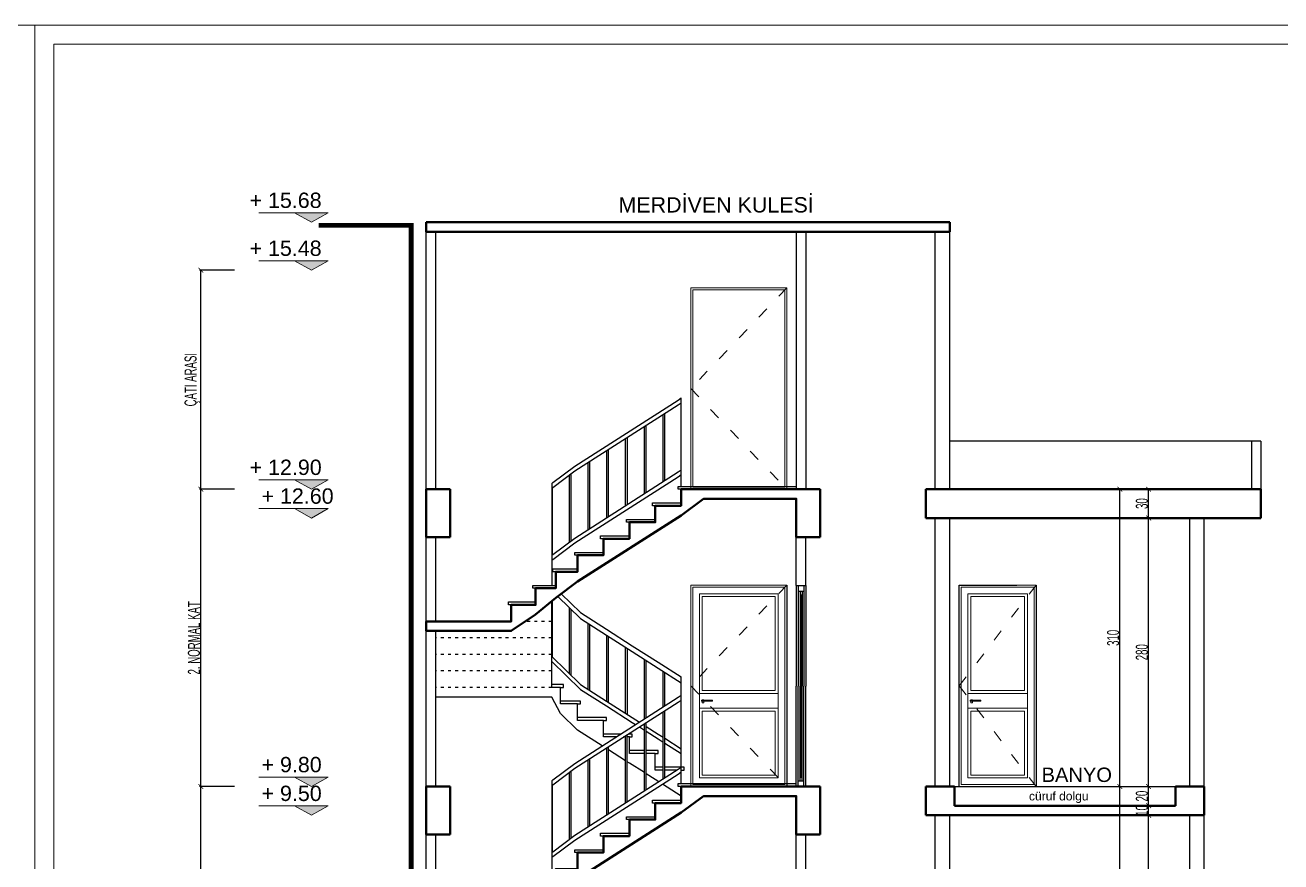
# Model space of a CAD drawing. Header units: millimetres. Extents: x 7519 to 33116, y -1769 to 3101.
# Drawn here: x 26104 to 27413, y 2228 to 3101 of the extents above; entities that cross this region are included whole.
import ezdxf

# ---------------------------------------------------------------- set-up
doc = ezdxf.new("R2010")
doc.units = ezdxf.units.MM
doc.linetypes.add('ACAD_ISO03W100', pattern=[30, 12, -18])
doc.linetypes.add('ACAD_ISO04W100', pattern=[30, 24, -3, 0, -3])
doc.layers.add('1', color=7, linetype='Continuous', true_color=0x4137a0)
for name, color, linetype, lineweight in [('iç ölçü x', 20, 'Continuous', 9), ('KAPI', 42, 'Continuous', 25), ('kesit duvar', 97, 'Continuous', 30), ('kesit ödşleme', 5, 'Continuous', 50), ('KOTLAR', 3, 'Continuous', 15)]:
    doc.layers.add(name, color=color, linetype=linetype, lineweight=lineweight)
doc.styles.get("Standard").update_dxf_attribs({"font": 'arial.ttf'})
doc.styles.add('UMUT İÇ ÖLÇÜ YAZISI', font='ARIALN.TTF', dxfattribs={"width": 0.7, "height": 12.5})
doc.dimstyles.new('UMUT İÇ ÖLÇÜ', dxfattribs={"dimtxt": 12.5, "dimasz": 5, "dimexe": 1.25, "dimexo": 0.625, "dimtad": 1, "dimtoh": 1, "dimdec": 0, "dimzin": 12, "dimtxsty": 'UMUT İÇ ÖLÇÜ YAZISI', "dimblk": 'ARCHTICK', "dimcen": 5, "dimclrd": 1, "dimclre": 2, "dimclrt": 3, "dimadec": 0, "dimazin": 0, "dimtfac": 1, "dimtdec": 0, "dimtix": 1, "dimtmove": 0, "dimatfit": 3, "dimldrblk": 'ARCHTICK', "dimfxl": 35, "dimfxlon": 1, "dimtfillclr": 256, "dimarcsym": 0})
pattern_1 = [(90, (12943.674, 7098.94), (-19.5, 4e-15), []), (90, (12945.442, 7100.707), (-19.5, 4e-15), [])]

# ---------------------------------------------------------------- blocks, each defined once
blk = doc.blocks.new('A$C255917EC')
at = {"layer": 'iç ölçü x'}
h = blk.add_hatch(color=256, dxfattribs=at)
h.dxf.hatch_style = 1
h.paths.add_polyline_path([(0, 0), (43.7, 24.5), (-43.7, 24.5)])
for p, q in [((0, 0), (-43.7, 24.5)), ((-43.7, 24.5), (137.2, 24.5)), ((0, 0), (43.7, 24.5))]:
    blk.add_line(p, q, dxfattribs=at)
blk = doc.blocks.new('_ArchTick')
at = {"color": 0, "linetype": 'ByBlock', "const_width": 0.15}
blk.add_lwpolyline([(-0.5, -0.5), (0.5, 0.5)], dxfattribs=at)
blk = doc.blocks.new('*D339')
at = {"layer": 'Defpoints', "color": 0, "transparency": 16777216}
for p in [(26287.2, 2306.8), (26402.5, 2306.8), (26402.5, 1996.8)]:
    blk.add_point(p, dxfattribs=at)
at = {"layer": 'iç ölçü x', "color": 2, "lineweight": -2, "transparency": 16777216}
for p, q in [((26322.2, 2306.8), (26285.9, 2306.8)), ((26322.2, 1996.8), (26285.9, 1996.8))]:
    blk.add_line(p, q, dxfattribs=at)
at = {"layer": 'iç ölçü x', "color": 1, "lineweight": -2, "transparency": 16777216}
blk.add_line((26287.2, 1996.8), (26287.2, 2306.8), dxfattribs=at)
at = {"layer": 'iç ölçü x', "color": 1, "lineweight": -2, "transparency": 16777216, "xscale": 5, "yscale": 5, "zscale": 5}
for p, rotation in [((26287.2, 2306.8), 90), ((26287.2, 1996.8), 270)]:
    blk.add_blockref('_ArchTick', p, dxfattribs=dict(at, rotation=rotation))
at = {"layer": 'iç ölçü x', "color": 3, "transparency": 16777216, "insert": (26280.1, 2151.8), "char_height": 12.5, "attachment_point": 5, "rotation": 90, "style": 'UMUT İÇ ÖLÇÜ YAZISI'}
blk.add_mtext('1. NORMAL KAT', dxfattribs=at)
blk = doc.blocks.new('*D340')
at = {"layer": 'Defpoints', "color": 0, "transparency": 16777216}
for p in [(26287.2, 2616.8), (26402.5, 2616.8), (26402.5, 2306.8)]:
    blk.add_point(p, dxfattribs=at)
at = {"layer": 'iç ölçü x', "color": 2, "lineweight": -2, "transparency": 16777216}
for p, q in [((26322.2, 2616.8), (26285.9, 2616.8)), ((26322.2, 2306.8), (26285.9, 2306.8))]:
    blk.add_line(p, q, dxfattribs=at)
at = {"layer": 'iç ölçü x', "color": 1, "lineweight": -2, "transparency": 16777216}
blk.add_line((26287.2, 2306.8), (26287.2, 2616.8), dxfattribs=at)
at = {"layer": 'iç ölçü x', "color": 1, "lineweight": -2, "transparency": 16777216, "xscale": 5, "yscale": 5, "zscale": 5}
for p, rotation in [((26287.2, 2616.8), 90), ((26287.2, 2306.8), 270)]:
    blk.add_blockref('_ArchTick', p, dxfattribs=dict(at, rotation=rotation))
at = {"layer": 'iç ölçü x', "color": 3, "transparency": 16777216, "insert": (26280.1, 2461.8), "char_height": 12.5, "attachment_point": 5, "rotation": 90, "style": 'UMUT İÇ ÖLÇÜ YAZISI'}
blk.add_mtext('2. NORMAL KAT', dxfattribs=at)
blk = doc.blocks.new('*D341')
at = {"layer": 'Defpoints', "color": 0, "transparency": 16777216}
for p in [(26287.2, 2845.2), (26402.5, 2845.2), (26402.5, 2616.8)]:
    blk.add_point(p, dxfattribs=at)
at = {"layer": 'iç ölçü x', "color": 2, "lineweight": -2, "transparency": 16777216}
for p, q in [((26322.2, 2845.2), (26285.9, 2845.2)), ((26322.2, 2616.8), (26285.9, 2616.8))]:
    blk.add_line(p, q, dxfattribs=at)
at = {"layer": 'iç ölçü x', "color": 1, "lineweight": -2, "transparency": 16777216}
blk.add_line((26287.2, 2616.8), (26287.2, 2845.2), dxfattribs=at)
at = {"layer": 'iç ölçü x', "color": 1, "lineweight": -2, "transparency": 16777216, "xscale": 5, "yscale": 5, "zscale": 5}
for p, rotation in [((26287.2, 2845.2), 90), ((26287.2, 2616.8), 270)]:
    blk.add_blockref('_ArchTick', p, dxfattribs=dict(at, rotation=rotation))
at = {"layer": 'iç ölçü x', "color": 3, "transparency": 16777216, "insert": (26278.4, 2731), "char_height": 12.5, "attachment_point": 5, "rotation": 90, "style": 'UMUT İÇ ÖLÇÜ YAZISI'}
blk.add_mtext('ÇATI ARASI ', dxfattribs=at)
blk = doc.blocks.new('*D491')
at = {"layer": 'Defpoints', "color": 0, "transparency": 16777216}
for p in [(27275.5, 2276.8), (27275.5, 2276.8), (27275.5, 1996.8)]:
    blk.add_point(p, dxfattribs=at)
at = {"layer": 'iç ölçü x', "color": 2, "lineweight": -2, "transparency": 16777216}
for p, q in [((27275.5, 2276.8), (27274.2, 2276.8)), ((27275.5, 1996.8), (27274.2, 1996.8))]:
    blk.add_line(p, q, dxfattribs=at)
at = {"layer": 'iç ölçü x', "color": 1, "lineweight": -2, "transparency": 16777216}
blk.add_line((27275.5, 1996.8), (27275.5, 2276.8), dxfattribs=at)
at = {"layer": 'iç ölçü x', "color": 1, "lineweight": -2, "transparency": 16777216, "xscale": 5, "yscale": 5, "zscale": 5}
for p, rotation in [((27275.5, 2276.8), 90), ((27275.5, 1996.8), 270)]:
    blk.add_blockref('_ArchTick', p, dxfattribs=dict(at, rotation=rotation))
at = {"layer": 'iç ölçü x', "color": 3, "transparency": 16777216, "insert": (27268.5, 2136.8), "char_height": 12.5, "attachment_point": 5, "rotation": 90, "style": 'UMUT İÇ ÖLÇÜ YAZISI'}
blk.add_mtext('280', dxfattribs=at)
blk = doc.blocks.new('*D492')
at = {"layer": 'Defpoints', "color": 0, "transparency": 16777216}
for p in [(27275.5, 2286.8), (27275.5, 2286.8), (27275.5, 2276.8)]:
    blk.add_point(p, dxfattribs=at)
at = {"layer": 'iç ölçü x', "color": 2, "lineweight": -2, "transparency": 16777216}
for p, q in [((27275.5, 2286.8), (27274.2, 2286.8)), ((27275.5, 2276.8), (27274.2, 2276.8))]:
    blk.add_line(p, q, dxfattribs=at)
at = {"layer": 'iç ölçü x', "color": 1, "lineweight": -2, "transparency": 16777216}
blk.add_line((27275.5, 2276.8), (27275.5, 2286.8), dxfattribs=at)
at = {"layer": 'iç ölçü x', "color": 3, "transparency": 16777216, "insert": (27268.5, 2281.8), "char_height": 12.5, "attachment_point": 5, "rotation": 90, "style": 'UMUT İÇ ÖLÇÜ YAZISI'}
blk.add_mtext('10', dxfattribs=at)
blk = doc.blocks.new('*D493')
at = {"layer": 'Defpoints', "color": 0, "transparency": 16777216}
for p in [(27275.5, 2586.8), (27275.5, 2586.8), (27275.5, 2306.8)]:
    blk.add_point(p, dxfattribs=at)
at = {"layer": 'iç ölçü x', "color": 2, "lineweight": -2, "transparency": 16777216}
for p, q in [((27275.5, 2586.8), (27274.2, 2586.8)), ((27275.5, 2306.8), (27274.2, 2306.8))]:
    blk.add_line(p, q, dxfattribs=at)
at = {"layer": 'iç ölçü x', "color": 1, "lineweight": -2, "transparency": 16777216}
blk.add_line((27275.5, 2306.8), (27275.5, 2586.8), dxfattribs=at)
at = {"layer": 'iç ölçü x', "color": 1, "lineweight": -2, "transparency": 16777216, "xscale": 5, "yscale": 5, "zscale": 5}
for p, rotation in [((27275.5, 2586.8), 90), ((27275.5, 2306.8), 270)]:
    blk.add_blockref('_ArchTick', p, dxfattribs=dict(at, rotation=rotation))
at = {"layer": 'iç ölçü x', "color": 3, "transparency": 16777216, "insert": (27268.5, 2446.8), "char_height": 12.5, "attachment_point": 5, "rotation": 90, "style": 'UMUT İÇ ÖLÇÜ YAZISI'}
blk.add_mtext('280', dxfattribs=at)
blk = doc.blocks.new('*D494')
at = {"layer": 'Defpoints', "color": 0, "transparency": 16777216}
for p in [(27275.5, 2616.8), (27275.5, 2616.8), (27275.5, 2586.8)]:
    blk.add_point(p, dxfattribs=at)
at = {"layer": 'iç ölçü x', "color": 2, "lineweight": -2, "transparency": 16777216}
for p, q in [((27275.5, 2616.8), (27274.2, 2616.8)), ((27275.5, 2586.8), (27274.2, 2586.8))]:
    blk.add_line(p, q, dxfattribs=at)
at = {"layer": 'iç ölçü x', "color": 1, "lineweight": -2, "transparency": 16777216}
blk.add_line((27275.5, 2586.8), (27275.5, 2616.8), dxfattribs=at)
at = {"layer": 'iç ölçü x', "color": 1, "lineweight": -2, "transparency": 16777216, "xscale": 5, "yscale": 5, "zscale": 5}
for p, rotation in [((27275.5, 2616.8), 90), ((27275.5, 2586.8), 270)]:
    blk.add_blockref('_ArchTick', p, dxfattribs=dict(at, rotation=rotation))
at = {"layer": 'iç ölçü x', "color": 3, "transparency": 16777216, "insert": (27268.5, 2601.8), "char_height": 12.5, "attachment_point": 5, "rotation": 90, "style": 'UMUT İÇ ÖLÇÜ YAZISI'}
blk.add_mtext('30', dxfattribs=at)
blk = doc.blocks.new('*D496')
at = {"layer": 'Defpoints', "color": 0, "transparency": 16777216}
for p in [(27245.5, 2306.8), (27245.5, 2306.8), (27245.5, 1996.8)]:
    blk.add_point(p, dxfattribs=at)
at = {"layer": 'iç ölçü x', "color": 2, "lineweight": -2, "transparency": 16777216}
for p, q in [((27245.5, 2306.8), (27244.2, 2306.8)), ((27245.5, 1996.8), (27244.2, 1996.8))]:
    blk.add_line(p, q, dxfattribs=at)
at = {"layer": 'iç ölçü x', "color": 1, "lineweight": -2, "transparency": 16777216}
blk.add_line((27245.5, 1996.8), (27245.5, 2306.8), dxfattribs=at)
at = {"layer": 'iç ölçü x', "color": 1, "lineweight": -2, "transparency": 16777216, "xscale": 5, "yscale": 5, "zscale": 5}
for p, rotation in [((27245.5, 2306.8), 90), ((27245.5, 1996.8), 270)]:
    blk.add_blockref('_ArchTick', p, dxfattribs=dict(at, rotation=rotation))
at = {"layer": 'iç ölçü x', "color": 3, "transparency": 16777216, "insert": (27238.5, 2151.8), "char_height": 12.5, "attachment_point": 5, "rotation": 90, "style": 'UMUT İÇ ÖLÇÜ YAZISI'}
blk.add_mtext('310', dxfattribs=at)
blk = doc.blocks.new('*D497')
at = {"layer": 'Defpoints', "color": 0, "transparency": 16777216}
for p in [(27245.5, 2616.8), (27245.5, 2616.8), (27245.5, 2306.8)]:
    blk.add_point(p, dxfattribs=at)
at = {"layer": 'iç ölçü x', "color": 2, "lineweight": -2, "transparency": 16777216}
for p, q in [((27245.5, 2616.8), (27244.2, 2616.8)), ((27245.5, 2306.8), (27244.2, 2306.8))]:
    blk.add_line(p, q, dxfattribs=at)
at = {"layer": 'iç ölçü x', "color": 1, "lineweight": -2, "transparency": 16777216}
blk.add_line((27245.5, 2306.8), (27245.5, 2616.8), dxfattribs=at)
at = {"layer": 'iç ölçü x', "color": 1, "lineweight": -2, "transparency": 16777216, "xscale": 5, "yscale": 5, "zscale": 5}
for p, rotation in [((27245.5, 2616.8), 90), ((27245.5, 2306.8), 270)]:
    blk.add_blockref('_ArchTick', p, dxfattribs=dict(at, rotation=rotation))
at = {"layer": 'iç ölçü x', "color": 3, "transparency": 16777216, "insert": (27238.5, 2461.8), "char_height": 12.5, "attachment_point": 5, "rotation": 90, "style": 'UMUT İÇ ÖLÇÜ YAZISI'}
blk.add_mtext('310', dxfattribs=at)
blk = doc.blocks.new('*D500')
at = {"layer": 'Defpoints', "color": 0, "transparency": 16777216}
for p in [(27275.5, 2306.8), (27275.5, 2306.8), (27275.5, 2286.8)]:
    blk.add_point(p, dxfattribs=at)
at = {"layer": 'iç ölçü x', "color": 2, "lineweight": -2, "transparency": 16777216}
for p, q in [((27275.5, 2306.8), (27274.2, 2306.8)), ((27275.5, 2286.8), (27274.2, 2286.8))]:
    blk.add_line(p, q, dxfattribs=at)
at = {"layer": 'iç ölçü x', "color": 1, "lineweight": -2, "transparency": 16777216}
blk.add_line((27275.5, 2286.8), (27275.5, 2306.8), dxfattribs=at)
at = {"layer": 'iç ölçü x', "color": 1, "lineweight": -2, "transparency": 16777216, "xscale": 5, "yscale": 5, "zscale": 5}
for p, rotation in [((27275.5, 2306.8), 90), ((27275.5, 2286.8), 270)]:
    blk.add_blockref('_ArchTick', p, dxfattribs=dict(at, rotation=rotation))
at = {"layer": 'iç ölçü x', "color": 3, "transparency": 16777216, "insert": (27268.5, 2296.8), "char_height": 12.5, "attachment_point": 5, "rotation": 90, "style": 'UMUT İÇ ÖLÇÜ YAZISI'}
blk.add_mtext('20', dxfattribs=at)

msp = doc.modelspace()

# ---------------------------------------------------------------- hatches: boundary and pattern name
at = {"layer": '1', "lineweight": 30}
h = msp.add_hatch(dxfattribs=at)
h.set_pattern_fill('JIS_LC_8A', color=256, scale=2.5, angle=45)
h.set_pattern_definition(pattern_1)
h.paths.add_polyline_path([(26677.07, 2635.878), (26654.239, 2618.656), (26653.07, 2617.692), (26653.07, 2547.692), (26654.239, 2548.656), (26677.07, 2565.878), (26785.07, 2634.767), (26788.07, 2636.974), (26788.07, 2706.974), (26785.07, 2704.767)])
at = {"layer": '1'}
h = msp.add_hatch(dxfattribs=at)
h.set_pattern_fill('JIS_LC_8A', color=256, scale=2.5, angle=45)
h.set_pattern_definition(pattern_1)
h.paths.add_polyline_path([(26737.07, 2447.537), (26710.07, 2464.759), (26683.07, 2481.982), (26659.372, 2505.043), (26657.239, 2503.434), (26653.07, 2499.995), (26653.07, 2442.294), (26683.07, 2413.1), (26710.07, 2395.878), (26737.07, 2378.656), (26744.522, 2373.903), (26785.07, 2399.767), (26788.07, 2401.974), (26788.07, 2415.006), (26764.07, 2430.315)])

# ---------------------------------------------------------------- linework, layer by layer
at = {"layer": '1', "lineweight": 30}
for p, q in [((26788.07, 2619.767), (26788.07, 2711.974)), ((26653.07, 2622.692), (26653.07, 2516.434)), ((26788.07, 2309.767), (26788.07, 2401.974)), ((26769.174, 2314.628), (26769.174, 2384.628)), ((26770.942, 2315.755), (26770.942, 2385.755)), ((26749.674, 2302.189), (26749.674, 2372.189)), ((26751.442, 2303.317), (26751.442, 2373.317)), ((26730.174, 2289.751), (26730.174, 2359.751)), ((26731.942, 2290.879), (26731.942, 2360.879)), ((26710.674, 2277.313), (26710.674, 2347.313)), ((26712.442, 2278.44), (26712.442, 2348.44)), ((26691.174, 2264.875), (26691.174, 2334.875)), ((26692.942, 2266.002), (26692.942, 2336.002)), ((26671.674, 2251.808), (26671.674, 2321.808)), ((26673.442, 2253.141), (26673.442, 2323.141)), ((26653.07, 2312.692), (26653.07, 2206.434)), ((26653.942, 2238.411), (26653.942, 2308.411))]:
    msp.add_line(p, q, dxfattribs=at)
at = {"layer": '1'}
for p, q in [((26785.07, 2616.767), (26785.07, 2619.767)), ((26785.07, 2619.767), (26908.099, 2619.767)), ((26788.07, 2616.767), (26785.07, 2616.767)), ((26758.07, 2599.545), (26758.07, 2602.545)), ((26758.07, 2602.545), (26788.07, 2602.545)), ((26761.07, 2599.545), (26758.07, 2599.545)), ((26731.07, 2582.323), (26731.07, 2585.323)), ((26731.07, 2585.323), (26761.07, 2585.323)), ((26734.07, 2582.323), (26731.07, 2582.323)), ((26704.07, 2565.1), (26704.07, 2568.1)), ((26704.07, 2568.1), (26734.07, 2568.1)), ((26707.07, 2565.1), (26704.07, 2565.1)), ((26677.07, 2547.878), (26677.07, 2550.878)), ((26677.07, 2550.878), (26707.07, 2550.878)), ((26680.07, 2547.878), (26677.07, 2547.878)), ((26654.239, 2530.656), (26654.239, 2533.656)), ((26654.239, 2533.656), (26680.07, 2533.656)), ((26657.239, 2530.656), (26654.239, 2530.656)), ((26633.364, 2513.434), (26633.364, 2516.434)), ((26633.364, 2516.434), (26657.239, 2516.434)), ((26636.364, 2513.434), (26633.364, 2513.434)), ((26607.878, 2496.212), (26607.878, 2499.212)), ((26607.878, 2499.212), (26636.364, 2499.212)), ((26610.878, 2496.212), (26607.878, 2496.212)), ((26665.372, 2413.1), (26653.07, 2413.1)), ((26662.372, 2410.1), (26665.372, 2410.1)), ((26665.372, 2410.1), (26665.372, 2413.1)), ((26788.07, 2401.974), (26788.07, 2421.11)), ((26683.07, 2395.878), (26662.372, 2395.878)), ((26680.07, 2392.878), (26683.07, 2392.878)), ((26683.07, 2392.878), (26683.07, 2395.878)), ((26710.07, 2378.656), (26680.07, 2378.656)), ((26707.07, 2375.656), (26710.07, 2375.656)), ((26710.07, 2375.656), (26710.07, 2378.656)), ((26724.974, 2361.434), (26707.07, 2361.434)), ((26737.07, 2361.434), (26732.812, 2361.434)), ((26734.07, 2358.434), (26737.07, 2358.434)), ((26737.07, 2358.434), (26737.07, 2361.434)), ((26749.674, 2344.212), (26734.07, 2344.212)), ((26764.07, 2344.212), (26751.442, 2344.212)), ((26764.07, 2341.212), (26764.07, 2344.212)), ((26761.07, 2341.212), (26764.07, 2341.212)), ((26769.174, 2326.989), (26761.07, 2326.989)), ((26791.07, 2326.989), (26770.942, 2326.989)), ((26788.07, 2323.989), (26791.07, 2323.989)), ((26791.07, 2323.989), (26791.07, 2326.989)), ((26785.07, 2306.767), (26785.07, 2309.767)), ((26785.07, 2309.767), (26908.099, 2309.767)), ((26788.07, 2306.767), (26785.07, 2306.767)), ((27073.074, 2306.767), (27303.436, 2306.767)), ((26758.07, 2289.545), (26758.07, 2292.545)), ((26758.07, 2292.545), (26788.07, 2292.545)), ((26761.07, 2289.545), (26758.07, 2289.545)), ((26731.07, 2272.323), (26731.07, 2275.323)), ((26731.07, 2275.323), (26761.07, 2275.323)), ((26734.07, 2272.323), (26731.07, 2272.323)), ((26704.07, 2255.1), (26704.07, 2258.1)), ((26704.07, 2258.1), (26734.07, 2258.1)), ((26707.07, 2255.1), (26704.07, 2255.1)), ((26677.07, 2237.878), (26677.07, 2240.878)), ((26677.07, 2240.878), (26707.07, 2240.878)), ((26680.07, 2237.878), (26677.07, 2237.878))]:
    msp.add_line(p, q, dxfattribs=at)
at = {"layer": '1', "linetype": 'ACAD_ISO03W100', "ltscale": 0.25}
for p, q in [((26653.07, 2478.989), (26625.677, 2478.989)), ((26653.07, 2461.767), (26532.304, 2461.767)), ((26653.07, 2444.545), (26532.304, 2444.545)), ((26653.07, 2427.323), (26532.304, 2427.323)), ((26653.07, 2410.1), (26532.304, 2410.1))]:
    msp.add_line(p, q, dxfattribs=at)
at = {"layer": '1', "lineweight": 30}
for points in [[(26653.07, 2622.692), (26654.239, 2623.656), (26677.07, 2640.878), (26785.07, 2709.767), (26788.07, 2711.974)], [(26653.07, 2617.692), (26654.239, 2618.656), (26677.07, 2635.878), (26785.07, 2704.767), (26788.07, 2706.974)], [(26653.07, 2547.692), (26654.239, 2548.656), (26677.07, 2565.878), (26785.07, 2634.767), (26788.07, 2636.974)], [(26653.07, 2542.692), (26654.239, 2543.656), (26677.07, 2560.878), (26785.07, 2629.767), (26788.07, 2631.974)], [(26653.07, 2312.692), (26654.239, 2313.656), (26677.07, 2330.878), (26785.07, 2399.767), (26788.07, 2401.974)], [(26653.07, 2307.692), (26654.239, 2308.656), (26677.07, 2325.878), (26785.07, 2394.767), (26788.07, 2396.974)], [(26653.07, 2237.692), (26654.239, 2238.656), (26677.07, 2255.878), (26785.07, 2324.767), (26788.07, 2326.974)], [(26653.07, 2232.692), (26654.239, 2233.656), (26677.07, 2250.878), (26785.07, 2319.767), (26788.07, 2321.974)]]:
    msp.add_lwpolyline(points, dxfattribs=at)
at = {"layer": '1'}
for points in [[(26659.372, 2505.043), (26683.07, 2481.982), (26710.07, 2464.759), (26737.07, 2447.537), (26764.07, 2430.315), (26788.07, 2415.006)], [(26662.905, 2507.708), (26683.07, 2488.085), (26710.07, 2470.863), (26737.07, 2453.641), (26764.07, 2436.418), (26788.07, 2421.11)], [(26720.27, 2358.434), (26707.07, 2358.434), (26707.07, 2375.656), (26680.07, 2375.656), (26680.07, 2392.878), (26662.372, 2392.878), (26662.372, 2410.1), (26653.07, 2410.1), (26653.07, 2499.995)], [(26653.07, 2442.294), (26683.07, 2413.1), (26710.07, 2395.878), (26737.07, 2378.656), (26744.522, 2373.903)], [(26653.07, 2437.279), (26683.07, 2408.085), (26710.07, 2390.863), (26737.07, 2373.641), (26740.591, 2371.395)], [(26705.832, 2349.224), (26680.07, 2365.656), (26662.372, 2382.878), (26653.07, 2400.1), (26532.304, 2400.1)], [(26748.441, 2371.403), (26749.674, 2370.617)], [(26730.174, 2358.434), (26728.109, 2358.434)], [(26749.674, 2341.212), (26734.07, 2341.212), (26734.07, 2358.434), (26731.942, 2358.434)], [(26744.51, 2368.895), (26749.674, 2365.601)], [(26751.442, 2369.489), (26764.07, 2361.434), (26769.174, 2358.178)], [(26751.442, 2364.474), (26764.07, 2356.418), (26769.174, 2353.163)], [(26770.942, 2357.051), (26788.07, 2346.125)], [(26710.674, 2346.135), (26709.751, 2346.724)], [(26730.174, 2333.697), (26712.442, 2345.007)], [(26770.942, 2352.035), (26788.07, 2341.11)], [(26749.674, 2321.259), (26734.07, 2331.212), (26731.942, 2332.569)], [(26769.174, 2323.989), (26761.07, 2323.989), (26761.07, 2341.212), (26751.442, 2341.212)], [(26764.622, 2311.724), (26761.07, 2313.989), (26751.442, 2320.131)], [(26783.851, 2323.989), (26770.942, 2323.989)], [(26788.07, 2309.767), (26788.07, 2323.989)], [(26788.07, 2296.767), (26768.541, 2309.224)]]:
    msp.add_lwpolyline(points, dxfattribs=at)
at = {"layer": 'iç ölçü x'}
for points in [[(24040.612, 684.072), (26114.007, 684.072), (26114.007, 3100.74), (24040.612, 3100.74)], [(26114.007, 684.072), (28187.402, 684.072), (28187.402, 3100.74), (26114.007, 3100.74)], [(26134.007, 704.072), (28167.402, 704.072), (28167.402, 3080.74), (26134.007, 3080.74)]]:
    msp.add_lwpolyline(points, close=True, dxfattribs=at)
at = {"layer": 'iç ölçü x', "linetype": 'ACAD_ISO04W100', "const_width": 5}
msp.add_lwpolyline([(26410.264, 2891.961), (26506.518, 2891.961), (26506.518, 889.767), (26886.069, 889.767), (26886.069, 774.767), (27085.074, 774.767), (27085.074, 889.767), (27831.112, 889.767), (27831.112, 1283.767), (27240.436, 1283.767), (27240.436, 1326.767)], dxfattribs=at)
at = {"layer": 'KAPI'}
for p, q in [((26898.116, 2516.767), (26898.116, 2306.767)), ((26908.099, 2516.379), (26908.099, 2411.573)), ((26910.084, 2516.379), (26910.084, 2411.573)), ((26916.084, 2516.379), (26916.084, 2411.573)), ((26918.069, 2516.379), (26918.069, 2411.573)), ((27078.111, 2306.767), (27078.111, 2516.767)), ((27078.111, 2516.767), (27138.107, 2516.767)), ((27158.111, 2516.767), (27158.111, 2306.767)), ((26910.084, 2510.498), (26916.084, 2510.498)), ((26912.084, 2510.498), (26912.084, 2411.573)), ((26912.084, 2506.781), (26914.084, 2506.781)), ((26913.084, 2506.781), (26913.084, 2411.573)), ((26914.084, 2510.498), (26914.084, 2411.573)), ((26908.099, 2306.767), (26908.099, 2411.573)), ((26910.084, 2306.767), (26910.084, 2411.573)), ((26912.084, 2312.648), (26912.084, 2411.573)), ((26913.084, 2316.365), (26913.084, 2411.573)), ((26914.084, 2312.648), (26914.084, 2411.573)), ((26916.084, 2306.767), (26916.084, 2411.573)), ((26918.069, 2306.767), (26918.069, 2411.573)), ((26910.084, 2312.648), (26916.084, 2312.648)), ((26912.084, 2316.365), (26914.084, 2316.365))]:
    msp.add_line(p, q, dxfattribs=at)
at = {"layer": 'KAPI', "linetype": 'ByBlock', "lineweight": 5}
for points in [[(26798.111, 2826.767), (26898.116, 2826.767), (26898.116, 2616.767), (26798.111, 2616.767)], [(26800.111, 2824.767), (26896.116, 2824.767), (26896.116, 2618.767), (26800.111, 2618.767)], [(26798.111, 2516.767), (26898.116, 2516.767), (26898.116, 2306.767), (26798.111, 2306.767)], [(26800.111, 2514.767), (26896.116, 2514.767), (26896.116, 2308.767), (26800.111, 2308.767)], [(27078.111, 2516.767), (27158.111, 2516.767), (27158.111, 2306.767), (27078.111, 2306.767)], [(27080.111, 2514.767), (27156.111, 2514.767), (27156.111, 2308.767), (27080.111, 2308.767)], [(26807.111, 2507.767), (26889.116, 2507.767), (26889.116, 2315.767), (26807.111, 2315.767)], [(26807.111, 2507.767), (26889.116, 2507.767), (26889.116, 2403.917), (26807.111, 2403.917)], [(26810.111, 2504.767), (26886.116, 2504.767), (26886.116, 2406.917), (26810.111, 2406.917)], [(27087.111, 2507.767), (27149.111, 2507.767), (27149.111, 2315.767), (27087.111, 2315.767)], [(27087.111, 2507.767), (27149.111, 2507.767), (27149.111, 2403.917), (27087.111, 2403.917)], [(27090.111, 2504.767), (27146.111, 2504.767), (27146.111, 2406.917), (27090.111, 2406.917)], [(26889.116, 2403.917), (26807.111, 2403.917), (26807.111, 2388.379), (26889.116, 2388.379)], [(26809.26, 2396.83), (26820.664, 2396.83), (26820.664, 2395.644), (26809.26, 2395.644)], [(27149.111, 2403.917), (27087.111, 2403.917), (27087.111, 2388.379), (27149.111, 2388.379)], [(27089.26, 2396.83), (27100.664, 2396.83), (27100.664, 2395.644), (27089.26, 2395.644)], [(26807.111, 2388.379), (26889.116, 2388.379), (26889.116, 2315.767), (26807.111, 2315.767)], [(26810.111, 2385.379), (26886.116, 2385.379), (26886.116, 2318.767), (26810.111, 2318.767)], [(27087.111, 2388.379), (27149.111, 2388.379), (27149.111, 2315.767), (27087.111, 2315.767)], [(27090.111, 2385.379), (27146.111, 2385.379), (27146.111, 2318.767), (27090.111, 2318.767)]]:
    msp.add_lwpolyline(points, close=True, dxfattribs=at)
for points in [[(26810.021, 2396.83), (26810.021, 2397.141), (26811.785, 2397.141), (26811.785, 2396.83)], [(27090.021, 2396.83), (27090.021, 2397.141), (27091.785, 2397.141), (27091.785, 2396.83)], [(26811.785, 2395.644), (26811.785, 2394.032), (26810.021, 2394.032), (26810.021, 2395.644)], [(27091.785, 2395.644), (27091.785, 2394.032), (27090.021, 2394.032), (27090.021, 2395.644)]]:
    msp.add_lwpolyline(points, dxfattribs=at)
at = {"layer": 'kesit duvar'}
for p, q in [((26522.3, 2616.767), (26522.3, 2885.205)), ((26532.305, 2616.767), (26532.305, 2885.205)), ((26908.099, 2885.205), (26908.099, 2616.767)), ((26918.069, 2885.205), (26918.069, 2616.767)), ((27053.074, 2616.767), (27053.074, 2885.205)), ((27068.073, 2616.767), (27068.073, 2885.205)), ((27382.665, 2666.767), (27068.073, 2666.767)), ((27392.665, 2666.767), (27382.665, 2666.767)), ((27382.665, 2666.767), (27382.665, 2616.767)), ((27392.665, 2666.767), (27392.665, 2616.767)), ((27053.074, 2306.767), (27053.074, 2586.767)), ((27068.073, 2306.767), (27068.073, 2586.767)), ((27318.436, 2306.767), (27318.436, 2586.767)), ((27333.436, 2306.767), (27333.436, 2586.767)), ((26522.299, 2478.989), (26522.299, 2566.767)), ((26532.304, 2478.989), (26532.304, 2566.767)), ((26908.099, 2516.379), (26908.099, 2566.767)), ((26918.069, 2516.379), (26918.069, 2566.767)), ((26908.099, 2516.379), (26918.069, 2516.379)), ((26522.299, 2306.767), (26522.299, 2468.989)), ((26532.304, 2306.767), (26532.304, 2468.989)), ((27053.074, 1996.767), (27053.074, 2276.767)), ((27068.073, 1996.767), (27068.073, 2276.767)), ((27318.436, 1996.767), (27318.436, 2276.767)), ((27333.436, 1996.767), (27333.436, 2276.767)), ((26522.299, 2168.989), (26522.299, 2256.767)), ((26532.304, 2168.989), (26532.304, 2256.767)), ((26908.099, 2206.379), (26908.099, 2256.767)), ((26918.069, 2206.379), (26918.069, 2256.767))]:
    msp.add_line(p, q, dxfattribs=at)
at = {"layer": 'kesit ödşleme'}
for p, q in [((26522.3, 2895.205), (27068.073, 2895.205)), ((26522.3, 2885.205), (26522.3, 2895.205)), ((27068.073, 2885.205), (27068.073, 2895.205)), ((26522.3, 2885.205), (27068.073, 2885.205)), ((26522.299, 2616.767), (26547.3, 2616.767)), ((26522.3, 2616.767), (26522.299, 2566.767)), ((26547.3, 2616.767), (26547.299, 2566.767)), ((26908.099, 2616.767), (26933.1, 2616.767)), ((26933.1, 2616.767), (26933.099, 2566.767)), ((27043.074, 2586.767), (27043.074, 2616.767)), ((27043.074, 2616.767), (27392.665, 2616.767)), ((27392.665, 2616.767), (27392.665, 2586.767)), ((27043.074, 2586.767), (27392.665, 2586.767)), ((26522.299, 2566.767), (26547.299, 2566.767)), ((26908.099, 2566.767), (26933.099, 2566.767)), ((26522.299, 2468.989), (26522.299, 2478.989)), ((26522.299, 2306.767), (26547.299, 2306.767)), ((26522.299, 2306.767), (26522.299, 2256.767)), ((26547.299, 2306.767), (26547.299, 2256.767)), ((26908.099, 2306.767), (26933.099, 2306.767)), ((26933.099, 2306.767), (26933.099, 2256.767)), ((27043.074, 2306.767), (27043.074, 2276.767)), ((27043.074, 2306.767), (27073.074, 2306.767)), ((27073.074, 2306.767), (27073.074, 2286.767)), ((27303.436, 2306.767), (27303.436, 2286.767)), ((27303.436, 2306.767), (27333.436, 2306.767)), ((27333.436, 2306.767), (27333.436, 2276.767)), ((27073.074, 2286.767), (27303.436, 2286.767)), ((27043.074, 2276.767), (27333.436, 2276.767)), ((26522.299, 2256.767), (26547.299, 2256.767)), ((26908.099, 2256.767), (26933.099, 2256.767))]:
    msp.add_line(p, q, dxfattribs=at)
for points in [[(26908.099, 2616.767), (26788.07, 2616.767), (26788.07, 2599.545), (26761.07, 2599.545), (26761.07, 2582.323), (26734.07, 2582.323), (26734.07, 2565.1), (26707.07, 2565.1), (26707.07, 2547.878), (26680.07, 2547.878), (26680.07, 2530.656), (26657.239, 2530.656), (26657.239, 2513.434), (26636.364, 2513.434), (26636.364, 2496.212), (26610.878, 2496.212), (26610.878, 2478.989), (26522.299, 2478.989)], [(26522.299, 2468.989), (26610.878, 2468.989), (26636.364, 2486.212), (26657.239, 2503.434), (26680.07, 2520.656), (26788.07, 2589.545), (26811.481, 2606.767), (26908.1, 2606.767), (26908.099, 2566.767)], [(26908.099, 2306.767), (26788.07, 2306.767), (26788.07, 2289.545), (26761.07, 2289.545), (26761.07, 2272.323), (26734.07, 2272.323), (26734.07, 2255.1), (26707.07, 2255.1), (26707.07, 2237.878), (26680.07, 2237.878), (26680.07, 2220.656), (26657.239, 2220.656), (26657.239, 2203.434), (26636.364, 2203.434), (26636.364, 2186.212), (26610.878, 2186.212), (26610.878, 2168.989), (26522.299, 2168.989)], [(26522.299, 2158.989), (26610.878, 2158.989), (26636.364, 2176.212), (26657.239, 2193.434), (26680.07, 2210.656), (26788.07, 2279.545), (26811.481, 2296.767), (26908.099, 2296.767), (26908.099, 2256.767)]]:
    msp.add_lwpolyline(points, dxfattribs=at)
at = {"layer": 'KOTLAR', "linetype": 'ACAD_ISO03W100'}
for points in [[(26898.116, 2826.767), (26798.111, 2721.767), (26898.116, 2616.767)], [(26898.116, 2516.767), (26798.111, 2411.767), (26898.116, 2306.767)], [(27158.111, 2516.767), (27078.111, 2411.767), (27158.111, 2306.767)]]:
    msp.add_lwpolyline(points, dxfattribs=at)

# ---------------------------------------------------------------- block references
at = {"layer": 'iç ölçü x', "xscale": -0.4, "yscale": 0.4, "zscale": 0.4}
for p in [(26402.54, 2895.205), (26402.54, 2845.205), (26402.54, 2616.767), (26402.54, 2586.767), (26402.54, 2306.767), (26402.54, 2276.767)]:
    msp.add_blockref('A$C255917EC', p, dxfattribs=at)

# ---------------------------------------------------------------- texts
msp.add_text('BANYO', height=15).set_placement((27163.914, 2311.509))
at = {"layer": '1'}
msp.add_text('cüruf dolgu', height=9, dxfattribs=at).set_placement((27150.715, 2292.276))
at = {"layer": 'iç ölçü x'}
for s, p in [('+ 15.68', (26337.982, 2910.082)), ('MERDİVEN KULESİ', (26722.704, 2905.325)), ('+ 15.48', (26337.982, 2860.082)), ('+ 12.90', (26338.07, 2631.644)), ('+ 12.60', (26350.501, 2601.644)), ('+ 9.80', (26350.501, 2321.644)), ('+ 9.50', (26350.501, 2291.644))]:
    msp.add_text(s, height=16, dxfattribs=at).set_placement(p)

# ---------------------------------------------------------------- dimensions: what is measured, and where the dimension line sits
for base, p1, p2, text, picture, middle in [((26287.163, 2845.205), (26402.54, 2616.767), (26402.54, 2845.205), 'ÇATI ARASI ', '*D341', (26278.386, 2730.986)), ((26287.163, 2616.767), (26402.54, 2306.767), (26402.54, 2616.767), '2. NORMAL KAT', '*D340', (26280.07, 2461.767)), ((26287.163, 2306.767), (26402.54, 1996.767), (26402.54, 2306.767), '1. NORMAL KAT', '*D339', (26280.07, 2151.767))]:
    dim = msp.add_linear_dim(base=base, p1=p1, p2=p2, angle=90, text=text, dimstyle='UMUT İÇ ÖLÇÜ', override={"dimtmove": 1}, dxfattribs=at)
    dim.commit()
    dim.dimension.update_dxf_attribs({"geometry": picture, "text_midpoint": middle})
for base, p1, p2, picture, middle in [((27245.498, 2616.767), (27245.498, 2306.767), (27245.498, 2616.767), '*D497', (27238.491, 2461.767)), ((27245.498, 2306.767), (27245.498, 1996.767), (27245.498, 2306.767), '*D496', (27238.491, 2151.767)), ((27275.498, 2276.767), (27275.498, 1996.767), (27275.498, 2276.767), '*D491', (27268.491, 2136.767))]:
    dim = msp.add_linear_dim(base=base, p1=p1, p2=p2, angle=90, dimstyle='UMUT İÇ ÖLÇÜ', dxfattribs=at)
    dim.commit()
    dim.dimension.update_dxf_attribs({"geometry": picture, "text_midpoint": middle})
for base, p1, p2, picture, middle in [((27275.498, 2616.767), (27275.498, 2586.767), (27275.498, 2616.767), '*D494', (27268.491, 2601.767)), ((27275.498, 2586.767), (27275.498, 2306.767), (27275.498, 2586.767), '*D493', (27268.491, 2446.767)), ((27275.498, 2306.767), (27275.498, 2286.767), (27275.498, 2306.767), '*D500', (27268.491, 2296.767)), ((27275.498, 2286.767), (27275.498, 2276.767), (27275.498, 2286.767), '*D492', (27268.491, 2281.767))]:
    dim = msp.add_linear_dim(base=base, p1=p1, p2=p2, angle=90, dimstyle='UMUT İÇ ÖLÇÜ', override={"dimtmove": 1}, dxfattribs=at)
    dim.commit()
    dim.dimension.update_dxf_attribs({"geometry": picture, "text_midpoint": middle})

doc.saveas('drawing.dxf')
